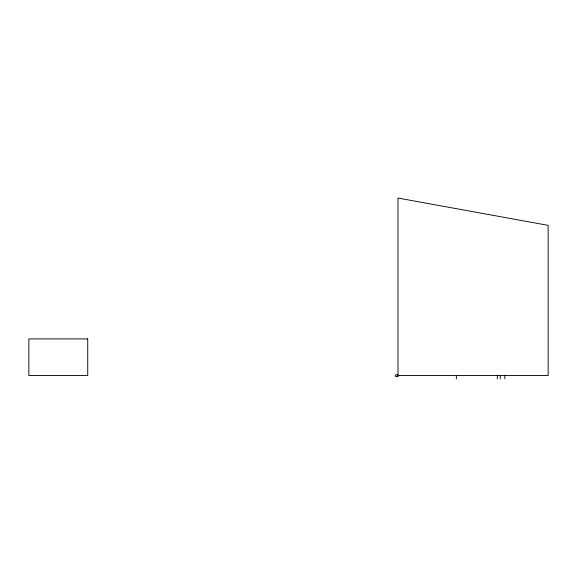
<?xml version="1.0" encoding="UTF-8"?>
<svg xmlns="http://www.w3.org/2000/svg" width="577" height="577" viewBox="0 0 577 577"><rect width="100%" height="100%" fill="white"/><g stroke="black" fill="none" stroke-linecap="round" stroke-linejoin="round"><path stroke-width="0.87" d="M397.986 376.384L397.986 375.526L548.15 375.526L548.15 225.362L397.979 198.055L397.986 376.384L395.281 376.384L395.425 374.942L397.986 374.581M504.839 375.461L504.839 378.873M500.288 375.461L500.288 378.873M497.316 375.526L497.316 378.945M456.364 375.526L456.364 378.945M87.726 338.908L28.85 338.908L28.85 375.526L87.726 375.526L87.726 338.908"/></g></svg>
